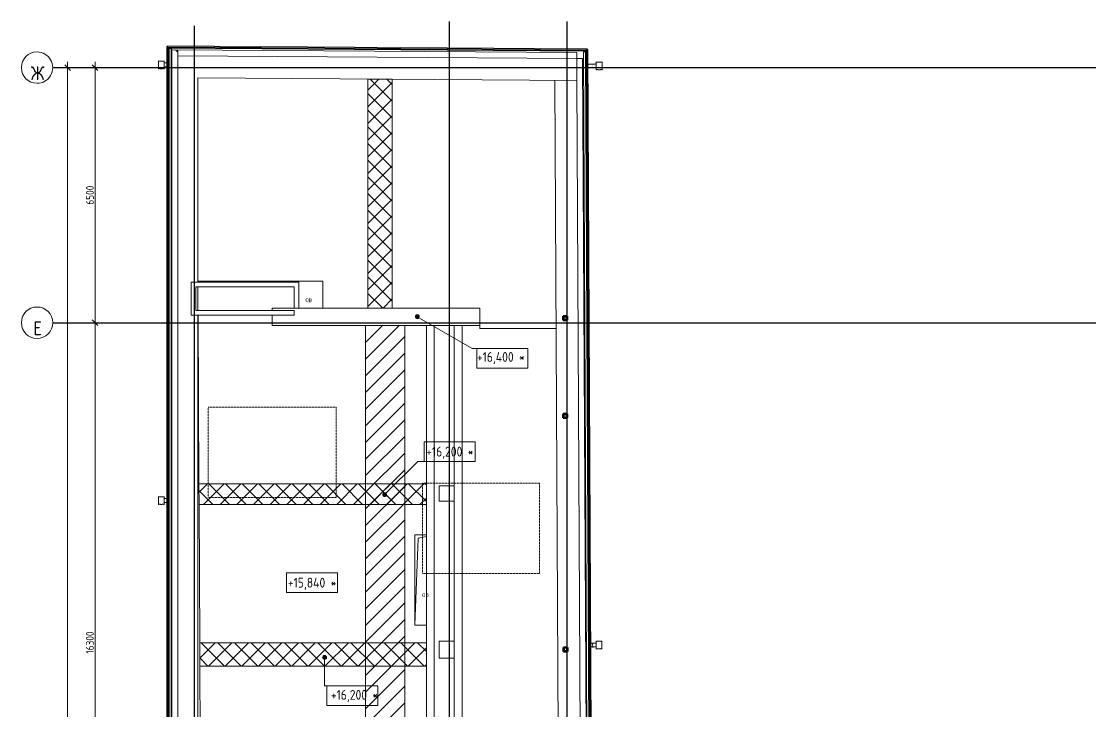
# Model space of a CAD drawing. Header units: millimetres. Extents: x -129048 to 476301, y -5853 to 215316.
# Drawn here: x 407000 to 434233, y 99299 to 116861 of the extents above; entities that cross this region are included whole.
import ezdxf

# ---------------------------------------------------------------- set-up
doc = ezdxf.new("R2010")
doc.units = ezdxf.units.MM
doc.linetypes.add('ADSK_Линия сетки', pattern=[25, 20, -2.5, 0, -2.5])
doc.linetypes.add('ADSK_Штриховая_ш3 п1_5', pattern=[4.5, 3, -1.5])
for name, color, linetype, lineweight in [('0_АР', 8, 'Continuous', 20), ('Аннотация', 7, 'Continuous', 9), ('Несущие колонны', 7, 'Continuous', 18), ('Оси', 7, 'Continuous', 9)]:
    doc.layers.add(name, color=color, linetype=linetype, lineweight=lineweight)
doc.layers.add('Обобщенные модели', color=5, linetype='Continuous', lineweight=18, true_color=0x0000ff)
doc.styles.add('GOST Common', font='GOST Common_0.ttf', dxfattribs={"width": 0.9, "height": 350})
doc.styles.add('GOST Common_1', font='GOST Common_0.ttf', dxfattribs={"width": 0.9, "height": 200})
doc.styles.add('GOST Common_3', font='GOST Common_0.ttf', dxfattribs={"width": 0.9, "height": 100})
doc.dimstyles.new('ADSK_Основной_2_5_мм_Оси', dxfattribs={"dimscale": 304.8, "dimtxt": 251.428749, "dimasz": 0.463911, "dimexe": 0.492126, "dimexo": 0.492126, "dimgap": 0.098425, "dimtad": 1, "dimrnd": 0.01, "dimdsep": 46, "dimtxsty": 'GOST Common_1', "dimblk1": 'OBLIQUE', "dimblk2": 'OBLIQUE', "dimsah": 1, "dimcen": 0.09, "dimdle": 0.492126, "dimazin": 2, "dimtfac": 1, "dimtdec": 4, "dimtix": 1, "dimtmove": 0, "dimatfit": 3, "dimfxl": 1, "dimtvp": 1, "dimtolj": 1, "dimtzin": 0, "dimlwd": 20, "dimlwe": 20, "dimarcsym": 2})
pattern_1 = [(45, (417914.95, 72638.46), (-212.132, 212.132), []), (135, (417914.95, 72638.46), (-212.132, -212.132), [])]

# ---------------------------------------------------------------- blocks, each defined once
blk = doc.blocks.new('Водосток - Тип 1 _карниз больше 490мм_-5145492-План чердака копия 2')
at = {"layer": 'Обобщенные модели'}
for p, q in [((19, 485), (125, 485)), ((125, 335), (19, 335)), ((75, 306), (75, 264)), ((75, 306), (75, 264)), ((75, 306), (75, 264)), ((125, 485), (231, 485)), ((231, 335), (125, 335)), ((175, 264), (175, 306)), ((175, 264), (175, 306)), ((175, 264), (175, 306)), ((120, 9), (120, -10)), ((130, -10), (130, 9)), ((175, 175), (175, 173))]:
    blk.add_line(p, q, dxfattribs=at)
at = {"layer": 'Обобщенные модели', "flags": 128}
for points in [[(75, 306), (75, 312), (75, 318), (75, 323), (75, 328), (75, 334), (75, 335)], [(175, 335), (175, 331), (175, 325), (175, 320), (175, 314), (175, 309), (175, 306)], [(75, 202), (75, 205), (75, 210), (75, 214), (75, 219), (75, 224), (75, 229), (75, 234), (75, 239), (75, 245), (75, 250), (75, 256), (75, 261), (75, 264)], [(75, 264), (75, 258), (75, 252), (75, 247), (75, 242), (75, 236), (75, 231), (75, 226), (75, 221), (75, 216), (75, 212), (75, 207), (75, 203), (75, 199), (75, 195), (75, 191), (75, 188), (75, 184), (75, 181), (75, 178), (75, 175), (75, 173), (75, 171), (75, 168), (75, 167), (75, 165), (75, 164), (75, 162), (75, 161), (75, 161), (75, 160), (75, 160), (75, 160)], [(75, 173), (75, 174), (75, 177), (75, 180), (75, 183)], [(175, 264), (175, 258), (175, 252), (175, 247), (175, 242), (175, 236), (175, 231), (175, 226), (175, 221), (175, 216), (175, 212), (175, 207), (175, 203), (175, 199), (175, 197)], [(175, 160), (175, 160), (175, 160), (175, 161), (175, 162), (175, 163), (175, 164), (175, 166), (175, 168), (175, 170), (175, 172), (175, 174), (175, 177), (175, 180), (175, 183), (175, 186), (175, 190), (175, 193), (175, 197), (175, 201), (175, 205), (175, 210), (175, 214), (175, 219), (175, 224), (175, 229), (175, 234), (175, 239), (175, 245), (175, 250), (175, 256), (175, 261), (175, 264)]]:
    blk.add_lwpolyline(points, dxfattribs=at)
at = {"layer": 'Обобщенные модели'}
for start, end in [(164.8376, 231.8977), (307.9596, 14.9145)]:
    blk.add_arc((125, 160), 52, start, end, dxfattribs=at)
for centre, start_param, end_param in [((125, 306), 3.403392, 3.472344), ((125, 306), 3.403392, 3.472344), ((125, 306), 4.421491, 4.479688), ((125, 306), 4.421491, 4.479688), ((125, 306), 4.94509, 5.003287), ((125, 306), 4.94509, 5.003287), ((125, 264), 3.403392, 3.474427), ((125, 264), 3.403392, 3.474427), ((125, 264), 4.421491, 4.479688), ((125, 264), 4.421491, 4.479688), ((125, 264), 4.94509, 5.003287), ((125, 264), 4.94509, 5.003287)]:
    blk.add_ellipse(centre, major_axis=(50, 0), ratio=0.309017, start_param=start_param, end_param=end_param, dxfattribs=at)
for points in [[(19, 335), (21, 335), (25, 336), (29, 339), (31, 342), (32, 345), (32, 347), (32, 349), (32, 352), (32, 354), (32, 356), (32, 359), (32, 361), (31, 364), (31, 367), (31, 370), (30, 373), (30, 376), (29, 379), (29, 382), (29, 386), (28, 390), (28, 396), (27, 405), (27, 415), (28, 424), (28, 430), (29, 434), (29, 438), (29, 441), (30, 444), (30, 447), (31, 450), (31, 453), (31, 456), (32, 459), (32, 461), (32, 464), (32, 466), (32, 468), (32, 471), (32, 473), (32, 475), (31, 478), (29, 481), (25, 484), (21, 485), (19, 485)], [(231, 485), (229, 485), (225, 484), (221, 481), (219, 478), (218, 475), (218, 473), (218, 471), (218, 468), (218, 466), (218, 464), (218, 461), (218, 459), (219, 456), (219, 453), (219, 450), (220, 447), (220, 444), (221, 441), (221, 438), (221, 434), (222, 430), (222, 424), (223, 415), (223, 405), (222, 396), (222, 390), (221, 386), (221, 382), (221, 379), (220, 376), (220, 373), (219, 370), (219, 367), (219, 364), (218, 361), (218, 359), (218, 356), (218, 354), (218, 352), (218, 349), (218, 347), (218, 345), (219, 342), (221, 339), (225, 336), (229, 335), (231, 335)]]:
    blk.add_open_spline(points, degree=3, knots=[-1, -1, -1, -1, -0.941176, -0.882353, -0.852941, -0.823529, -0.808824, -0.794118, -0.779412, -0.764706, -0.75, -0.735294, -0.720588, -0.705882, -0.691176, -0.676471, -0.661765, -0.647059, -0.632353, -0.617647, -0.602941, -0.588235, -0.558824, -0.529412, -0.470588, -0.441176, -0.411765, -0.397059, -0.382353, -0.367647, -0.352941, -0.338235, -0.323529, -0.308824, -0.294118, -0.279412, -0.264706, -0.25, -0.235294, -0.220588, -0.205882, -0.191176, -0.176471, -0.147059, -0.117647, -0.058824, 0, 0, 0, 0], dxfattribs=at)
blk = doc.blocks.new('Водосток - Тип 1 _карниз больше 490мм_-5209103-План чердака копия 2')
at = {"layer": 'Обобщенные модели'}
for p, q in [((19, 335), (125, 335)), ((125, 335), (231, 335)), ((125, 185), (19, 185)), ((75, 185), (75, 120)), ((75, 156), (75, 120)), ((231, 185), (125, 185)), ((175, 120), (175, 185)), ((175, 120), (175, 156))]:
    blk.add_line(p, q, dxfattribs=at)
at = {"layer": 'Обобщенные модели', "flags": 128}
for points in [[(75, 156), (75, 162), (75, 168), (75, 173), (75, 178), (75, 184), (75, 185)], [(75, 184), (75, 181), (75, 178), (75, 175), (75, 173), (75, 171), (75, 168), (75, 167), (75, 165), (75, 164), (75, 162), (75, 161), (75, 161), (75, 160), (75, 160)], [(175, 160), (175, 160), (175, 161), (175, 162), (175, 163), (175, 164), (175, 166), (175, 168), (175, 170), (175, 172), (175, 174), (175, 177), (175, 180), (175, 183), (175, 185)], [(175, 185), (175, 181), (175, 175), (175, 170), (175, 164), (175, 159), (175, 156)]]:
    blk.add_lwpolyline(points, dxfattribs=at)
at = {"layer": 'Обобщенные модели'}
for start, end in [(165.3598, 194.6402), (345.3598, 14.6402)]:
    blk.add_arc((125, 160), 52, start, end, dxfattribs=at)
for points in [[(19, 185), (21, 185), (25, 186), (29, 189), (31, 192), (32, 195), (32, 197), (32, 199), (32, 202), (32, 204), (32, 206), (32, 209), (32, 211), (31, 214), (31, 217), (31, 220), (30, 223), (30, 226), (29, 229), (29, 232), (29, 236), (28, 240), (28, 246), (27, 255), (27, 265), (28, 274), (28, 280), (29, 284), (29, 288), (29, 291), (30, 294), (30, 297), (31, 300), (31, 303), (31, 306), (32, 309), (32, 311), (32, 314), (32, 316), (32, 318), (32, 321), (32, 323), (32, 325), (31, 328), (29, 331), (25, 334), (21, 335), (19, 335)], [(231, 335), (229, 335), (225, 334), (221, 331), (219, 328), (218, 325), (218, 323), (218, 321), (218, 318), (218, 316), (218, 314), (218, 311), (218, 309), (219, 306), (219, 303), (219, 300), (220, 297), (220, 294), (221, 291), (221, 288), (221, 284), (222, 280), (222, 274), (223, 265), (223, 255), (222, 246), (222, 240), (221, 236), (221, 232), (221, 229), (220, 226), (220, 223), (219, 220), (219, 217), (219, 214), (218, 211), (218, 209), (218, 206), (218, 204), (218, 202), (218, 199), (218, 197), (218, 195), (219, 192), (221, 189), (225, 186), (229, 185), (231, 185)]]:
    blk.add_open_spline(points, degree=3, knots=[-1, -1, -1, -1, -0.941176, -0.882353, -0.852941, -0.823529, -0.808824, -0.794118, -0.779412, -0.764706, -0.75, -0.735294, -0.720588, -0.705882, -0.691176, -0.676471, -0.661765, -0.647059, -0.632353, -0.617647, -0.602941, -0.588235, -0.558824, -0.529412, -0.470588, -0.441176, -0.411765, -0.397059, -0.382353, -0.367647, -0.352941, -0.338235, -0.323529, -0.308824, -0.294118, -0.279412, -0.264706, -0.25, -0.235294, -0.220588, -0.205882, -0.191176, -0.176471, -0.147059, -0.117647, -0.058824, 0, 0, 0, 0], dxfattribs=at)
blk = doc.blocks.new('Водосток - Тип 1 _карниз больше 490мм_-5143036-План чердака копия 2')
at = {"layer": 'Обобщенные модели'}
for p, q in [((19, 405), (125, 405)), ((125, 405), (231, 405)), ((125, 255), (19, 255)), ((75, 255), (75, 184)), ((75, 226), (75, 184)), ((120, 10), (120, -10)), ((231, 255), (125, 255)), ((130, -10), (130, 10)), ((175, 184), (175, 255)), ((175, 184), (175, 226))]:
    blk.add_line(p, q, dxfattribs=at)
at = {"layer": 'Обобщенные модели', "flags": 128}
for points in [[(75, 255), (75, 252), (75, 247), (75, 242), (75, 236), (75, 231), (75, 226), (75, 221), (75, 216), (75, 212), (75, 207), (75, 203), (75, 199), (75, 195), (75, 191), (75, 188), (75, 184), (75, 181), (75, 178), (75, 175), (75, 173), (75, 171), (75, 168), (75, 167), (75, 165), (75, 164), (75, 162), (75, 161), (75, 161), (75, 160), (75, 160), (75, 160)], [(75, 226), (75, 232), (75, 238), (75, 243), (75, 248), (75, 254), (75, 255)], [(75, 173), (75, 174), (75, 177), (75, 180), (75, 183)], [(175, 160), (175, 160), (175, 160), (175, 161), (175, 162), (175, 163), (175, 164), (175, 166), (175, 168), (175, 170), (175, 172), (175, 174), (175, 177), (175, 180), (175, 183), (175, 186), (175, 190), (175, 193), (175, 197), (175, 201), (175, 205), (175, 210), (175, 214), (175, 219), (175, 224), (175, 229), (175, 234), (175, 239), (175, 245), (175, 250), (175, 255)], [(175, 255), (175, 251), (175, 245), (175, 240), (175, 234), (175, 229), (175, 226)], [(175, 177), (175, 175), (175, 173)]]:
    blk.add_lwpolyline(points, dxfattribs=at)
at = {"layer": 'Обобщенные модели'}
for start, end in [(164.8376, 232.0404), (307.9596, 14.9145)]:
    blk.add_arc((125, 160), 52, start, end, dxfattribs=at)
for start_param, end_param in [(0, 1.570796), (0, 1.570796), (1.570796, 3.141593), (1.570796, 3.141593)]:
    blk.add_ellipse((125, 184), major_axis=(-50, 0), ratio=0.309017, start_param=start_param, end_param=end_param, dxfattribs=at)
for points in [[(19, 255), (21, 255), (25, 256), (29, 259), (31, 262), (32, 265), (32, 267), (32, 269), (32, 272), (32, 274), (32, 276), (32, 279), (32, 281), (31, 284), (31, 287), (31, 290), (30, 293), (30, 296), (29, 299), (29, 302), (29, 306), (28, 310), (28, 316), (27, 325), (27, 335), (28, 344), (28, 350), (29, 354), (29, 358), (29, 361), (30, 364), (30, 367), (31, 370), (31, 373), (31, 376), (32, 379), (32, 381), (32, 384), (32, 386), (32, 388), (32, 391), (32, 393), (32, 395), (31, 398), (29, 401), (25, 404), (21, 405), (19, 405)], [(231, 405), (229, 405), (225, 404), (221, 401), (219, 398), (218, 395), (218, 393), (218, 391), (218, 388), (218, 386), (218, 384), (218, 381), (218, 379), (219, 376), (219, 373), (219, 370), (220, 367), (220, 364), (221, 361), (221, 358), (221, 354), (222, 350), (222, 344), (223, 335), (223, 325), (222, 316), (222, 310), (221, 306), (221, 302), (221, 299), (220, 296), (220, 293), (219, 290), (219, 287), (219, 284), (218, 281), (218, 279), (218, 276), (218, 274), (218, 272), (218, 269), (218, 267), (218, 265), (219, 262), (221, 259), (225, 256), (229, 255), (231, 255)]]:
    blk.add_open_spline(points, degree=3, knots=[-1, -1, -1, -1, -0.941176, -0.882353, -0.852941, -0.823529, -0.808824, -0.794118, -0.779412, -0.764706, -0.75, -0.735294, -0.720588, -0.705882, -0.691176, -0.676471, -0.661765, -0.647059, -0.632353, -0.617647, -0.602941, -0.588235, -0.558824, -0.529412, -0.470588, -0.441176, -0.411765, -0.397059, -0.382353, -0.367647, -0.352941, -0.338235, -0.323529, -0.308824, -0.294118, -0.279412, -0.264706, -0.25, -0.235294, -0.220588, -0.205882, -0.191176, -0.176471, -0.147059, -0.117647, -0.058824, 0, 0, 0, 0], dxfattribs=at)
blk = doc.blocks.new('GM_Отверстие прямоугольное _в плите_ - Отверстие-3336504-План чердака копия 2')
at = {"layer": 'Обобщенные модели'}
for p, q in [((-250, -1150), (-250, 1150)), ((-250, 1150), (46, 1150)), ((-167, 1067), (46, 1109)), ((-250, -1150), (-167, 1067)), ((46, -1150), (-250, -1150))]:
    blk.add_line(p, q, dxfattribs=at)
blk = doc.blocks.new('Водосток - Тип 1 _карниз больше 490мм_-V9-План чердака копия 2')
at = {"layer": 'Обобщенные модели'}
for p, q in [((19, 335), (125, 335)), ((125, 335), (231, 335)), ((125, 185), (19, 185)), ((75, 185), (75, 120)), ((75, 156), (75, 120)), ((231, 185), (125, 185)), ((175, 120), (175, 185)), ((175, 120), (175, 156))]:
    blk.add_line(p, q, dxfattribs=at)
at = {"layer": 'Обобщенные модели', "flags": 128}
for points in [[(75, 156), (75, 162), (75, 168), (75, 173), (75, 178), (75, 184), (75, 185)], [(75, 184), (75, 181), (75, 178), (75, 175), (75, 173), (75, 171), (75, 168), (75, 167), (75, 165), (75, 164), (75, 162), (75, 161), (75, 161), (75, 160), (75, 160)], [(175, 160), (175, 160), (175, 161), (175, 162), (175, 163), (175, 164), (175, 166), (175, 168), (175, 170), (175, 172), (175, 174), (175, 177), (175, 180), (175, 183), (175, 185)], [(175, 185), (175, 181), (175, 175), (175, 170), (175, 164), (175, 159), (175, 156)]]:
    blk.add_lwpolyline(points, dxfattribs=at)
at = {"layer": 'Обобщенные модели'}
for start, end in [(166.1259, 193.8741), (345.3598, 14.6402)]:
    blk.add_arc((125, 160), 52, start, end, dxfattribs=at)
for points in [[(19, 185), (21, 185), (25, 186), (29, 189), (31, 192), (32, 195), (32, 197), (32, 199), (32, 202), (32, 204), (32, 206), (32, 209), (32, 211), (31, 214), (31, 217), (31, 220), (30, 223), (30, 226), (29, 229), (29, 232), (29, 236), (28, 240), (28, 246), (27, 255), (27, 265), (28, 274), (28, 280), (29, 284), (29, 288), (29, 291), (30, 294), (30, 297), (31, 300), (31, 303), (31, 306), (32, 309), (32, 311), (32, 314), (32, 316), (32, 318), (32, 321), (32, 323), (32, 325), (31, 328), (29, 331), (25, 334), (21, 335), (19, 335)], [(231, 335), (229, 335), (225, 334), (221, 331), (219, 328), (218, 325), (218, 323), (218, 321), (218, 318), (218, 316), (218, 314), (218, 311), (218, 309), (219, 306), (219, 303), (219, 300), (220, 297), (220, 294), (221, 291), (221, 288), (221, 284), (222, 280), (222, 274), (223, 265), (223, 255), (222, 246), (222, 240), (221, 236), (221, 232), (221, 229), (220, 226), (220, 223), (219, 220), (219, 217), (219, 214), (218, 211), (218, 209), (218, 206), (218, 204), (218, 202), (218, 199), (218, 197), (218, 195), (219, 192), (221, 189), (225, 186), (229, 185), (231, 185)]]:
    blk.add_open_spline(points, degree=3, knots=[-1, -1, -1, -1, -0.941176, -0.882353, -0.852941, -0.823529, -0.808824, -0.794118, -0.779412, -0.764706, -0.75, -0.735294, -0.720588, -0.705882, -0.691176, -0.676471, -0.661765, -0.647059, -0.632353, -0.617647, -0.602941, -0.588235, -0.558824, -0.529412, -0.470588, -0.441176, -0.411765, -0.397059, -0.382353, -0.367647, -0.352941, -0.338235, -0.323529, -0.308824, -0.294118, -0.279412, -0.264706, -0.25, -0.235294, -0.220588, -0.205882, -0.191176, -0.176471, -0.147059, -0.117647, -0.058824, 0, 0, 0, 0], dxfattribs=at)
blk = doc.blocks.new('СПНК-Разрез пустотелой несущей конструкции-Колонна - HSS101_6X101_6X6_4-5947607-План чердака копия 2')
at = {"layer": 'Несущие колонны', "lineweight": 40}
for p, q in [((51, 51), (-51, 51)), ((-51, 51), (-51, -51)), ((-45.08, -45.08), (-45.08, 45.08)), ((-45.08, 45.08), (45.08, 45.08)), ((45.08, 45.08), (45.08, -45.08)), ((51, -51), (51, 51)), ((-51, -51), (51, -51)), ((45.08, -45.08), (-45.08, -45.08))]:
    blk.add_line(p, q, dxfattribs=at)
blk = doc.blocks.new('СПНК-Разрез пустотелой несущей конструкции-Колонна - HSS101_6X101_6X6_4-5963999-План чердака копия 2')
at = {"layer": 'Несущие колонны', "lineweight": 40}
for p, q in [((51, 51), (-51, 51)), ((-51, 51), (-51, -51)), ((-45.08, -45.08), (-45.08, 45.08)), ((-45.08, 45.08), (45.08, 45.08)), ((45.08, 45.08), (45.08, -45.08)), ((51, -51), (51, 51)), ((-51, -51), (51, -51)), ((45.08, -45.08), (-45.08, -45.08))]:
    blk.add_line(p, q, dxfattribs=at)
blk = doc.blocks.new('Ось сетки - Круг_Ø8 мм-8258-План чердака копия 2')
at = {"layer": 'Оси', "lineweight": 20}
for start, end in [(360, 180), (180, 360)]:
    blk.add_arc((0, 0), 4, start, end, dxfattribs=at)
blk = doc.blocks.new('_Oblique')
at = {"color": 0, "linetype": 'ByBlock', "lineweight": -2}
blk.add_line((-0.5, -0.5), (0.5, 0.5), dxfattribs=at)
blk = doc.blocks.new('*D3116')
at = {"color": 0, "lineweight": 20, "transparency": 16777216}
for p, q in [((408178, 115833), (408178, 72483)), ((408128, 115683), (408028, 115683)), ((408128, 72633), (408028, 72633))]:
    blk.add_line(p, q, dxfattribs=at)
at = {"layer": 'Defpoints', "color": 0, "transparency": 16777216}
for p in [(408278, 115683), (408178, 72633), (408278, 72633)]:
    blk.add_point(p, dxfattribs=at)
at = {"color": 0, "lineweight": 20, "transparency": 16777216, "xscale": 141.4, "yscale": 141.4, "zscale": 141.4}
for p, rotation in [((408178, 115683), 90), ((408178, 72633), 270)]:
    blk.add_blockref('_Oblique', p, dxfattribs=dict(at, rotation=rotation))
at = {"color": 0, "lineweight": 20, "transparency": 16777216, "insert": (408048, 94158), "char_height": 200, "width": 971.62, "attachment_point": 5, "rotation": 90, "style": 'GOST Common_1'}
blk.add_mtext('\\A1;43050', dxfattribs=at)
blk = doc.blocks.new('*D3129')
at = {"color": 0, "lineweight": 20, "transparency": 16777216}
for p, q in [((408178, 115833), (408178, 72483)), ((408128, 115683), (408028, 115683)), ((408128, 72633), (408028, 72633))]:
    blk.add_line(p, q, dxfattribs=at)
at = {"layer": 'Defpoints', "color": 0, "transparency": 16777216}
for p in [(408278, 115683), (408178, 72633), (408278, 72633)]:
    blk.add_point(p, dxfattribs=at)
at = {"color": 0, "lineweight": 20, "transparency": 16777216, "xscale": 141.4, "yscale": 141.4, "zscale": 141.4}
for p, rotation in [((408178, 115683), 90), ((408178, 72633), 270)]:
    blk.add_blockref('_Oblique', p, dxfattribs=dict(at, rotation=rotation))
at = {"color": 0, "lineweight": 20, "transparency": 16777216, "insert": (408048, 94158), "char_height": 200, "width": 971.62, "attachment_point": 5, "rotation": 90, "style": 'GOST Common_1'}
blk.add_mtext('\\A1;43050', dxfattribs=at)
blk = doc.blocks.new('*D3130')
at = {"color": 0, "lineweight": 20, "transparency": 16777216}
for p, q in [((408878, 115833), (408878, 109033)), ((408828, 115683), (408728, 115683)), ((408828, 109183), (408728, 109183))]:
    blk.add_line(p, q, dxfattribs=at)
at = {"layer": 'Defpoints', "color": 0, "transparency": 16777216}
for p in [(408978, 115683), (408878, 109183), (408978, 109183)]:
    blk.add_point(p, dxfattribs=at)
at = {"color": 0, "lineweight": 20, "transparency": 16777216, "xscale": 141.4, "yscale": 141.4, "zscale": 141.4}
for p, rotation in [((408878, 115683), 90), ((408878, 109183), 270)]:
    blk.add_blockref('_Oblique', p, dxfattribs=dict(at, rotation=rotation))
at = {"color": 0, "lineweight": 20, "transparency": 16777216, "insert": (408748, 112433), "char_height": 200, "width": 756.84, "attachment_point": 5, "rotation": 90, "style": 'GOST Common_1'}
blk.add_mtext('\\A1;6500', dxfattribs=at)
blk = doc.blocks.new('*D3131')
at = {"color": 0, "lineweight": 20, "transparency": 16777216}
for p, q in [((408878, 109333), (408878, 92733)), ((408828, 109183), (408728, 109183)), ((408828, 92883), (408728, 92883))]:
    blk.add_line(p, q, dxfattribs=at)
at = {"layer": 'Defpoints', "color": 0, "transparency": 16777216}
for p in [(408978, 109183), (408878, 92883), (408978, 92883)]:
    blk.add_point(p, dxfattribs=at)
at = {"color": 0, "lineweight": 20, "transparency": 16777216, "xscale": 141.4, "yscale": 141.4, "zscale": 141.4}
for p, rotation in [((408878, 109183), 90), ((408878, 92883), 270)]:
    blk.add_blockref('_Oblique', p, dxfattribs=dict(at, rotation=rotation))
at = {"color": 0, "lineweight": 20, "transparency": 16777216, "insert": (408748, 101033), "char_height": 200, "width": 889.8, "attachment_point": 5, "rotation": 90, "style": 'GOST Common_1'}
blk.add_mtext('\\A1;16300', dxfattribs=at)
blk = doc.blocks.new('Высотные отметки - Рамка-12095-План чердака копия 2')
at = {"layer": 'Аннотация'}
for p, q in [((-6.5, 0), (-6.5, 5)), ((-6.5, 5), (6.5, 5)), ((6.5, 5), (6.5, 0)), ((6.5, 0), (-6.5, 0))]:
    blk.add_line(p, q, dxfattribs=at)

msp = doc.modelspace()

# ---------------------------------------------------------------- hatches: boundary and pattern name
at = {"layer": '0_АР', "lineweight": 9}
h = msp.add_hatch(dxfattribs=at)
h.set_pattern_fill('FP_1', color=256, style=0, pattern_type=2)
h.set_pattern_definition(pattern_1)
h.paths.add_polyline_path([(416456.84188, 109553.45535), (416456.84188, 115385.48013), (415836.84188, 115389.64404), (415836.84188, 109553.45535)])
at = {"layer": '0_АР'}
h = msp.add_hatch(color=256, dxfattribs=at)
edge = h.paths.add_edge_path()
edge.add_arc((417093.89181, 109334.87419), 50, 0, 360)
at = {"layer": '0_АР', "lineweight": 9}
h = msp.add_hatch(dxfattribs=at)
h.set_pattern_fill('FP_3', color=256, style=0, pattern_type=2)
h.set_pattern_definition([(45, (417914.95, 72638.46), (-212.132, 212.132), [])])
h.paths.add_polyline_path([(453334.00515, 79120.97844), (458288.31409, 79120.97844), (458288.31409, 81607.88416), (465046.71156, 81607.88416), (465046.71156, 82530.71632), (457288.31409, 82530.71632), (457288.31409, 80328.76532), (452832.53412, 80328.76532), (452832.53412, 84028.76532), (451832.53412, 84028.76532), (451832.53412, 80120.97844), (424674.04079, 80120.97844), (424674.04079, 84460.27382), (420571.25912, 84460.27382), (420571.25912, 86583.45535), (416772.86429, 86583.45535), (416772.86429, 109113.45535), (415772.86429, 109113.45535), (415772.86429, 98481.38768), (412897.22172, 98481.38768), (412897.22172, 97481.38768), (415772.86429, 97481.38768), (415772.86429, 85583.45535), (419571.25912, 85583.45535), (419571.25912, 83357.20519), (423674.04079, 83357.20519), (423674.04079, 79120.97844), (453170.45849, 79120.97844)])
h = msp.add_hatch(dxfattribs=at)
h.set_pattern_fill('FP_1', color=256, style=0, pattern_type=2)
h.set_pattern_definition(pattern_1)
h.paths.add_polyline_path([(415057.99433, 104552.86243), (417324.95368, 104552.86243), (417324.95368, 105077.84916), (411526.3686, 105077.84916), (411529.06291, 104552.86243), (413995.25726, 104552.86243)])
at = {"layer": '0_АР'}
h = msp.add_hatch(color=256, dxfattribs=at)
edge = h.paths.add_edge_path()
edge.add_arc((416261.69832, 104802.21033), 50, 0, 360)
at = {"layer": '0_АР', "lineweight": 9}
h = msp.add_hatch(dxfattribs=at)
h.set_pattern_fill('FP_1', color=256, style=0, pattern_type=2)
h.set_pattern_definition(pattern_1)
h.paths.add_polyline_path([(411550.19397, 100435.46649), (417324.95368, 100435.46649), (417324.95368, 101030.45146), (411547.14043, 101030.45146)])
at = {"layer": '0_АР'}
h = msp.add_hatch(color=256, dxfattribs=at)
edge = h.paths.add_edge_path()
edge.add_arc((414728.79368, 100653.57224), 50, 0, 360)

# ---------------------------------------------------------------- linework, layer by layer
at = {"linetype": 'ADSK_Линия сетки'}
for p, q in [((417914.51904, 67728.80458), (417914.51904, 116861.45381)), ((420914.51904, 67728.80458), (420914.51904, 116861.45381)), ((411414.51904, 67615.87031), (411414.51904, 116748.51954)), ((407800.22514, 115683.45535), (473919.80656, 115683.45535)), ((407800.22514, 109183.45535), (473919.80656, 109183.45535))]:
    msp.add_line(p, q, dxfattribs=at)
at = {"layer": '0_АР'}
for p, q in [((410707.166, 93061.78168), (410707.166, 116224.99663)), ((410727.166, 116224.99663), (410707.166, 116224.99663)), ((410727.166, 116234.9297), (421427.9023, 116163.06366)), ((410727.166, 116234.9297), (410727.166, 116224.99663)), ((421417.8855, 116143.13048), (410727.166, 116214.92925)), ((410727.166, 116214.92925), (410727.166, 93061.78168)), ((410747.166, 116204.86231), (410727.166, 116204.86231)), ((410747.166, 116214.79493), (410747.166, 93061.78168)), ((421417.98716, 116123.12979), (410747.166, 116194.79493)), ((410767.166, 116184.72799), (410747.166, 116184.72799)), ((410767.166, 116194.66061), (410767.166, 93061.78168)), ((421398.08814, 116103.26344), (410767.166, 116174.66061)), ((410817.166, 116174.32526), (410767.166, 116174.32526)), ((410817.166, 116174.32526), (410817.166, 116154.32481)), ((410817.166, 93081.98918), (410817.166, 116154.32481)), ((410817.166, 116154.32481), (410837.166, 116154.19049)), ((410837.166, 116154.19049), (410837.166, 93081.98918)), ((410837.166, 93231.98918), (410837.166, 116134.19004)), ((410837.166, 116134.19004), (421158.25918, 116064.87367)), ((410987.166, 116078.96491), (410927.14357, 116133.58575)), ((410987.166, 116133.18264), (410987.166, 93231.98918)), ((421161.86823, 115354.83342), (421158.25918, 116064.87367)), ((421442.79864, 93530.9803), (421328.16551, 116083.73304)), ((421378.16787, 116083.39722), (421328.16551, 116083.73304)), ((421378.20676, 116083.39722), (421378.1051, 116103.39764)), ((421378.16787, 116083.39722), (421492.79928, 93530.9803)), ((421387.98758, 116103.33127), (421388.1219, 116123.33037)), ((421512.82054, 93530.9803), (421397.98648, 116123.26412)), ((421407.86896, 116123.19775), (421408.00328, 116143.1973)), ((421532.82054, 93530.9803), (421417.8855, 116143.13048)), ((421427.76798, 116143.06411), (421427.9023, 116163.06366)), ((421437.88644, 116142.99615), (421427.76798, 116143.06411)), ((421437.88644, 116142.99615), (421552.8208, 93530.9803)), ((410987.166, 115983.17926), (421159.02165, 115914.86517)), ((421159.02165, 115914.86517), (421309.02871, 115913.85772)), ((421159.08087, 115903.21525), (421171.78866, 115914.77943)), ((421423.45916, 93400.9803), (421309.02871, 115913.85772)), ((421161.86823, 115354.83342), (411497.1659, 115419.74147)), ((411497.1659, 115419.74147), (411497.1659, 110217.33435)), ((416456.84188, 115385.48013), (415836.84188, 115389.64404)), ((415836.84188, 115389.64404), (415836.84188, 109553.45535)), ((416456.84188, 109553.45535), (416456.84188, 115385.48013)), ((420716.80469, 92740.9803), (420601.84188, 115358.59456)), ((421161.86823, 115354.83342), (421276.81192, 92740.9803)), ((414071.03061, 110217.33435), (411331.03061, 110217.33435)), ((411331.03061, 110217.33435), (411331.03061, 109377.33435)), ((411451.03061, 110097.33435), (413951.03061, 110097.33435)), ((411451.03061, 109497.33435), (411451.03061, 110097.33435)), ((411497.1659, 110238.59456), (414682.1659, 110238.59456)), ((411497.1659, 110097.33435), (411497.1659, 109497.33435)), ((413951.03061, 110097.33435), (413951.03061, 109553.45535)), ((414071.03061, 109553.45535), (414071.03061, 110217.33435)), ((414682.1659, 110238.59456), (414682.1659, 109553.45535)), ((413951.03061, 109497.33435), (411451.03061, 109497.33435)), ((413389.66969, 109553.45535), (413951.03061, 109553.45535)), ((413389.66969, 109553.45535), (413389.66969, 109497.33435)), ((413951.03061, 109553.45535), (414071.03061, 109553.45535)), ((413951.03061, 109377.33435), (413951.03061, 109497.33435)), ((414071.03061, 109553.45535), (418689.66969, 109553.45535)), ((418689.66969, 109553.45535), (418689.66969, 109113.45535)), ((411331.03061, 109377.33435), (413951.03061, 109377.33435)), ((411497.1659, 109377.33435), (411497.1659, 94228.85549)), ((411504.30303, 109377.33435), (411526.3686, 105077.84916)), ((413389.66969, 109377.33435), (413389.66969, 109113.45535)), ((418689.66969, 109113.45535), (413389.66969, 109113.45535)), ((416772.86429, 109113.45535), (415772.86429, 109113.45535)), ((415772.86429, 109113.45535), (415772.86429, 98481.38768)), ((416772.86429, 86583.45535), (416772.86429, 109113.45535)), ((417324.95368, 85032.44088), (417324.95368, 109113.45535)), ((417524.95368, 109113.45535), (417524.95368, 84922.23816)), ((418034.95368, 84844.67333), (418034.95368, 109113.45535)), ((418234.95368, 109113.45535), (418234.95368, 85032.44088)), ((418689.66969, 109113.45535), (418689.66969, 109033.45535)), ((418689.66969, 109033.45535), (420633.99186, 109033.45535)), ((411526.3686, 105077.84916), (411529.06291, 104552.86243)), ((417324.95368, 105077.84916), (411526.3686, 105077.84916)), ((417654.95368, 105023.30817), (417654.95368, 104638.30817)), ((418034.95368, 105023.30817), (417654.95368, 105023.30817)), ((417654.95368, 104638.30817), (418034.95368, 104638.30817)), ((411529.06291, 104552.86243), (411547.14043, 101030.45146)), ((411529.06291, 104552.86243), (417324.95368, 104552.86243)), ((417654.95368, 101065.80817), (417654.95368, 100638.30817)), ((418034.95368, 101065.80817), (417654.95368, 101065.80817)), ((411547.14043, 101030.45146), (411550.19397, 100435.46649)), ((417324.95368, 101030.45146), (411547.14043, 101030.45146)), ((417654.95368, 100638.30817), (418034.95368, 100638.30817)), ((411550.19397, 100435.46649), (411567.45037, 97073.05148)), ((411550.19397, 100435.46649), (417324.95368, 100435.46649))]:
    msp.add_line(p, q, dxfattribs=at)
at = {"layer": '0_АР', "lineweight": 9}
for p, q in [((411330.03061, 110218.33435), (411330.03061, 109376.33435)), ((412468.66159, 110218.33435), (411330.03061, 110218.33435)), ((412468.66159, 110217.33435), (412468.66159, 110218.33435)), ((411330.03061, 109376.33435), (412468.66159, 109376.33435)), ((412468.66159, 109376.33435), (412468.66159, 109377.33435))]:
    msp.add_line(p, q, dxfattribs=at)
at = {"layer": '0_АР', "lineweight": 20}
for p, q in [((417093.89181, 109334.87419), (418492.48237, 108527.39756)), ((418492.48237, 108527.39756), (419257.62486, 108527.39756)), ((416261.69832, 104802.21033), (417105.98584, 105646.49784)), ((417105.98584, 105646.49784), (417920.14071, 105646.49784)), ((414728.79368, 100653.57224), (414728.79368, 99931.0098)), ((414728.79368, 99931.0098), (415441.17919, 99931.0098))]:
    msp.add_line(p, q, dxfattribs=at)
at = {"layer": '0_АР', "linetype": 'ADSK_Штриховая_ш3 п1_5'}
for p, q in [((411765.13722, 107033.49603), (415027.83842, 107033.49603)), ((411765.13722, 104733.49603), (411765.13722, 107033.49603)), ((415027.83842, 107033.49603), (415027.83842, 104733.49603)), ((417229.77674, 105096.79849), (420208.09401, 105096.79849)), ((417229.77674, 102796.79849), (417229.77674, 105096.79849)), ((420208.09401, 105096.79849), (420208.09401, 102796.79849)), ((415027.83842, 104733.49603), (411765.13722, 104733.49603)), ((420208.09401, 102796.79849), (417229.77674, 102796.79849))]:
    msp.add_line(p, q, dxfattribs=at)
at = {"layer": '0_АР'}
for centre in [(417093.89181, 109334.87419), (416261.69832, 104802.21033), (414728.79368, 100653.57224)]:
    msp.add_circle(centre, 50, dxfattribs=at)

# ---------------------------------------------------------------- block references
at = {"lineweight": 20, "xscale": 99.99999999999993, "yscale": 99.99999999999993, "zscale": 99.99999999999993}
for p, rotation in [((407400.22514, 115683.45535), 269.9999999999995), ((407400.22514, 109183.45535), 269.9999999999994)]:
    msp.add_blockref('Ось сетки - Круг_Ø8 мм-8258-План чердака копия 2', p, dxfattribs=dict(at, rotation=rotation))
at = {"layer": '0_АР'}
for name, p, rotation in [('Водосток - Тип 1 _карниз больше 490мм_-5209103-План чердака копия 2', (410827.166, 115626.88803), 90.00000000000007), ('Водосток - Тип 1 _карниз больше 490мм_-5145492-План чердака копия 2', (421319.3596, 115848.7842), 270.2912255442424), ('Водосток - Тип 1 _карниз больше 490мм_-V9-План чердака копия 2', (410827.166, 104526.88803), 90.00000000000007), ('Водосток - Тип 1 _карниз больше 490мм_-5143036-План чердака копия 2', (421394.35485, 101094.32928), 270.2912255442424)]:
    msp.add_blockref(name, p, dxfattribs=dict(at, rotation=rotation))
for name, p in [('СПНК-Разрез пустотелой несущей конструкции-Колонна - HSS101_6X101_6X6_4-5963999-План чердака копия 2', (420864.27823, 109297.7773)), ('СПНК-Разрез пустотелой несущей конструкции-Колонна - HSS101_6X101_6X6_4-5963999-План чердака копия 2', (420864.27823, 106806.89875)), ('GM_Отверстие прямоугольное _в плите_ - Отверстие-3336504-План чердака копия 2', (417279.36121, 102628.83614)), ('СПНК-Разрез пустотелой несущей конструкции-Колонна - HSS101_6X101_6X6_4-5947607-План чердака копия 2', (420870.51904, 100858.45535))]:
    msp.add_blockref(name, p, dxfattribs=at)
at = {"layer": '0_АР', "lineweight": 20, "xscale": 99.99999999999993, "yscale": 99.99999999999993, "zscale": 99.99999999999993, "rotation": 180}
for p in [(419257.62486, 108527.39756), (415441.17919, 99931.0098)]:
    msp.add_blockref('Высотные отметки - Рамка-12095-План чердака копия 2', p, dxfattribs=at)
at = {"layer": '0_АР', "lineweight": 20, "extrusion": (0, 0, -1), "xscale": 99.99999999999993, "yscale": 99.99999999999993, "zscale": 99.99999999999993}
msp.add_blockref('Высотные отметки - Рамка-12095-План чердака копия 2', (-417920.14071, 105646.49784), dxfattribs=at)
at = {"layer": '0_АР', "lineweight": 20, "xscale": 99.99999999999993, "yscale": 99.99999999999993, "zscale": 99.99999999999993}
msp.add_blockref('Высотные отметки - Рамка-12095-План чердака копия 2', (414405.64009, 102307.84266), dxfattribs=at)

# ---------------------------------------------------------------- texts
at = {"char_height": 350, "attachment_point": 5, "line_spacing_factor": 1.022766, "style": 'GOST Common'}
for s, insert, width in [('\\pt89.999,180,270,360,450,540,630,720,810,900,990,1080,1170,1260,1350,1440,1530,1620,1710,1800,1890,1980,2070,2160,2250,2340,2430,2520,2610,2700,2790,2880;Ж', (407414.70225, 115540.60433), 327.6), ('\\pt89.999,180,270,360,450,540,630,720,810,900,990,1080,1170,1260,1350,1440,1530,1620,1710,1800,1890,1980,2070,2160,2250,2340,2430,2520,2610,2700,2790,2880;Е', (407414.70225, 109040.60433), 232.2)]:
    msp.add_mtext(s, dxfattribs=dict(at, insert=insert, width=width))
at = {"layer": '0_АР', "lineweight": 9, "char_height": 100, "line_spacing_factor": 1.022766, "style": 'GOST Common_3'}
for insert, width, attachment_point in [((414411.75374, 109806.25596), 149.985, 3), ((417218.77128, 102292.1308), 156.348, 1)]:
    msp.add_mtext('\\pt360,720,1080,1440,1800,2160,2520,2880,3240,3600,3960,4320,4680,5040,5400,5760,6120,6480,6840,7200,7560,7920,8280,8640,9000,9360,9720,10080,10440,10800,11160,11520;ОВ', dxfattribs=dict(at, insert=insert, width=width, attachment_point=attachment_point))
at = {"layer": '0_АР', "lineweight": 20, "char_height": 250, "attachment_point": 1, "line_spacing_factor": 1.022761, "style": 'GOST Common_1'}
for s, insert, width in [('+16,400 *', (418613.05891, 108435.88101), 1469.315516), ('+16,200 *', (417319.23994, 106023.20492), 1442.1618411), ('+15,840 *', (413793.4253, 102684.54973), 1469.315516), ('+16,200 *', (414890.0072, 99824.96784), 1442.1618411)]:
    msp.add_mtext(s, dxfattribs=dict(at, insert=insert, width=width))

# ---------------------------------------------------------------- dimensions: what is measured, and where the dimension line sits
at = {"lineweight": 20}
for base, p1, p2, override, picture, middle in [((408177.95318, 72633.45535), (408277.93808, 115683.45535), (408277.93808, 72633.45535), {"dimpost": '<>', "dimfxl": 43050}, '*D3116', (408047.95318, 94158.45535)), ((408177.95318, 72633.45535), (408277.93808, 115683.45535), (408277.93808, 72633.45535), {"dimpost": '<>', "dimfxl": 43050}, '*D3129', (408047.95318, 94158.45535)), ((408877.95318, 109183.45535), (408977.93808, 115683.45535), (408977.93808, 109183.45535), {"dimpost": '<>', "dimfxl": 6500}, '*D3130', (408747.95318, 112433.45535)), ((408877.95318, 92883.45535), (408977.93808, 109183.45535), (408977.93808, 92883.45535), {"dimpost": '<>', "dimfxl": 16300}, '*D3131', (408747.95318, 101033.45535))]:
    dim = msp.add_linear_dim(base=base, p1=p1, p2=p2, angle=90, dimstyle='ADSK_Основной_2_5_мм_Оси', override=override, dxfattribs=at)
    dim.commit()
    dim.dimension.update_dxf_attribs({"geometry": picture, "text_midpoint": middle})

doc.saveas('drawing.dxf')
